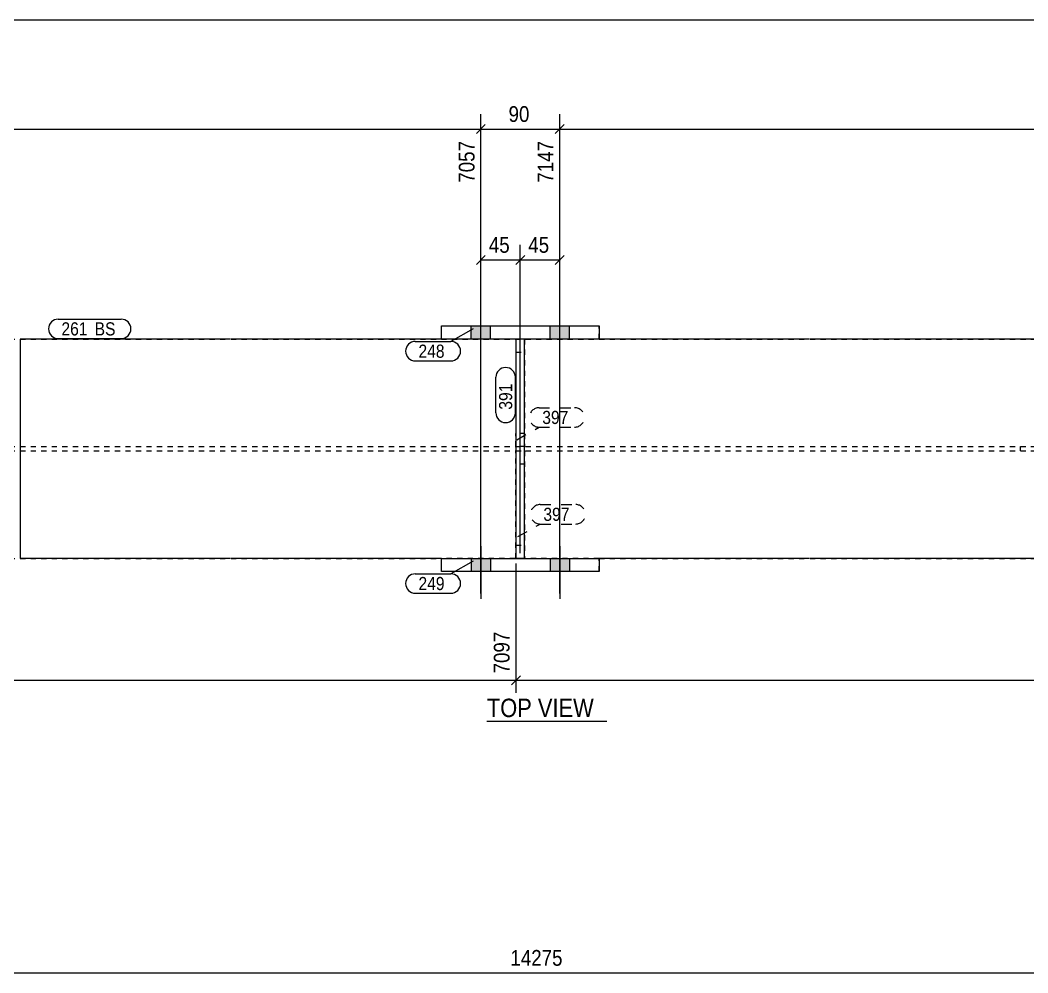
# Model space of a CAD drawing. Header units: millimetres. Extents: x 2 to 825, y 1 to 579.
# Drawn here: x 221 to 412.7, y 397.9 to 579 of the extents above; entities that cross this region are included whole.
import ezdxf

# ---------------------------------------------------------------- set-up
doc = ezdxf.new("R2010")
doc.units = ezdxf.units.MM
for name, pattern in [('XKITLINE00', [0]), ('XKITLINE01', [4, 1, -1, 1, -1]), ('XKITLINE02', [4, 2, -2])]:
    doc.linetypes.add(name, pattern=pattern)
for name, color, linetype, lineweight in [('Bolt', 3, 'Continuous', 0), ('Dimensions', 7, 'Continuous', 0), ('DrawingSheet', 5, 'Continuous', 0), ('OtherObjectType', 7, 'Continuous', 0), ('Part', 2, 'Continuous', 0), ('PartMark', 7, 'Continuous', 0)]:
    doc.layers.add(name, color=color, linetype=linetype, lineweight=lineweight)
doc.styles.add('ARIAL', font='ARIAL.TTF')

# ---------------------------------------------------------------- blocks, each defined once
blk = doc.blocks.new('*A23')
at = {"layer": 'Bolt'}
for points in [[(310.47, 476.72), (310.47, 474.22), (306.8, 474.22), (306.8, 476.72)], [(310.47, 476.72), (310.47, 474.22), (306.8, 474.22), (306.8, 476.72)], [(310.47, 476.72), (310.47, 474.22), (306.8, 474.22), (306.8, 476.72)], [(310.47, 476.72), (310.47, 474.22), (306.8, 474.22), (306.8, 476.72)], [(325.47, 476.72), (325.47, 474.22), (321.8, 474.22), (321.8, 476.72)], [(325.47, 476.72), (325.47, 474.22), (321.8, 474.22), (321.8, 476.72)], [(325.47, 476.72), (325.47, 474.22), (321.8, 474.22), (321.8, 476.72)], [(325.47, 476.72), (325.47, 474.22), (321.8, 474.22), (321.8, 476.72)]]:
    blk.add_hatch(color=3, dxfattribs=at).paths.add_polyline_path(points, flags=17)
at = {"layer": 'Bolt', "color": 3, "linetype": 'XKITLINE00', "lineweight": 0}
for p, q in [((308.64, 479.05), (308.64, 469.05)), ((308.64, 479.05), (308.64, 469.05)), ((308.64, 479.05), (308.64, 469.05)), ((308.64, 479.05), (308.64, 469.05)), ((323.64, 479.05), (323.64, 469.05)), ((323.64, 479.05), (323.64, 469.05)), ((323.64, 479.05), (323.64, 469.05)), ((323.64, 479.05), (323.64, 469.05)), ((306.8, 476.72), (306.8, 474.22)), ((306.8, 476.72), (306.8, 474.22)), ((306.8, 476.72), (306.8, 474.22)), ((306.8, 476.72), (306.8, 474.22)), ((310.47, 476.72), (310.47, 474.22)), ((310.47, 476.72), (310.47, 474.22)), ((310.47, 476.72), (310.47, 474.22)), ((310.47, 476.72), (310.47, 474.22)), ((321.8, 476.72), (321.8, 474.22)), ((321.8, 476.72), (321.8, 474.22)), ((321.8, 476.72), (321.8, 474.22)), ((321.8, 476.72), (321.8, 474.22)), ((325.47, 476.72), (325.47, 474.22)), ((325.47, 476.72), (325.47, 474.22)), ((325.47, 476.72), (325.47, 474.22)), ((325.47, 476.72), (325.47, 474.22))]:
    blk.add_line(p, q, dxfattribs=at)
blk = doc.blocks.new('*A24')
at = {"layer": 'Bolt'}
for points in [[(310.47, 520.88), (310.47, 518.38), (306.8, 518.38), (306.8, 520.88)], [(310.47, 520.88), (310.47, 518.38), (306.8, 518.38), (306.8, 520.88)], [(310.47, 520.88), (310.47, 518.38), (306.8, 518.38), (306.8, 520.88)], [(310.47, 520.88), (310.47, 518.38), (306.8, 518.38), (306.8, 520.88)], [(325.47, 520.88), (325.47, 518.38), (321.8, 518.38), (321.8, 520.88)], [(325.47, 520.88), (325.47, 518.38), (321.8, 518.38), (321.8, 520.88)], [(325.47, 520.88), (325.47, 518.38), (321.8, 518.38), (321.8, 520.88)], [(325.47, 520.88), (325.47, 518.38), (321.8, 518.38), (321.8, 520.88)]]:
    blk.add_hatch(color=3, dxfattribs=at).paths.add_polyline_path(points, flags=17)
at = {"layer": 'Bolt', "color": 3, "linetype": 'XKITLINE00', "lineweight": 0}
for p, q in [((308.64, 516.05), (308.64, 526.05)), ((308.64, 516.05), (308.64, 526.05)), ((308.64, 516.05), (308.64, 526.05)), ((308.64, 516.05), (308.64, 526.05)), ((323.64, 516.05), (323.64, 526.05)), ((323.64, 516.05), (323.64, 526.05)), ((323.64, 516.05), (323.64, 526.05)), ((323.64, 516.05), (323.64, 526.05)), ((306.8, 518.38), (306.8, 520.88)), ((306.8, 518.38), (306.8, 520.88)), ((306.8, 518.38), (306.8, 520.88)), ((306.8, 518.38), (306.8, 520.88)), ((310.47, 518.38), (310.47, 520.88)), ((310.47, 518.38), (310.47, 520.88)), ((310.47, 518.38), (310.47, 520.88)), ((310.47, 518.38), (310.47, 520.88)), ((321.8, 518.38), (321.8, 520.88)), ((321.8, 518.38), (321.8, 520.88)), ((321.8, 518.38), (321.8, 520.88)), ((321.8, 518.38), (321.8, 520.88)), ((325.47, 518.38), (325.47, 520.88)), ((325.47, 518.38), (325.47, 520.88)), ((325.47, 518.38), (325.47, 520.88)), ((325.47, 518.38), (325.47, 520.88))]:
    blk.add_line(p, q, dxfattribs=at)
blk = doc.blocks.new('*A26')
at = {"layer": 'Part', "color": 7, "linetype": 'XKITLINE01', "lineweight": 0}
for p, q in [((181.04, 497.97), (261.04, 497.97)), ((181.04, 497.13), (261.04, 497.13)), ((261.14, 497.97), (371.14, 497.97)), ((261.14, 497.13), (371.14, 497.13)), ((371.24, 497.97), (411.24, 497.97)), ((371.24, 497.13), (411.24, 497.13)), ((411.24, 497.13), (411.24, 497.97))]:
    blk.add_line(p, q, dxfattribs=at)
blk = doc.blocks.new('*A27')
at = {"layer": 'Part', "color": 7, "linetype": 'XKITLINE01', "lineweight": 0}
for p, q in [((315.3, 476.72), (315.3, 497.13)), ((315.3, 497.13), (316.97, 497.13)), ((316.97, 497.13), (316.97, 476.72)), ((316.97, 494.63), (315.3, 494.63)), ((316.97, 476.72), (315.3, 476.72))]:
    blk.add_line(p, q, dxfattribs=at)
blk = doc.blocks.new('*A28')
at = {"layer": 'Part', "color": 7, "linetype": 'XKITLINE01', "lineweight": 0}
for p, q in [((411.24, 497.13), (411.24, 497.97)), ((411.24, 497.97), (451.24, 497.97)), ((411.24, 497.13), (451.24, 497.13)), ((451.34, 497.97), (531.34, 497.97)), ((451.34, 497.13), (531.34, 497.13)), ((531.44, 497.97), (594.32, 497.97)), ((531.44, 497.13), (594.32, 497.13)), ((594.32, 497.13), (594.32, 497.97))]:
    blk.add_line(p, q, dxfattribs=at)
blk = doc.blocks.new('*A29')
at = {"layer": 'Part', "color": 7, "linetype": 'XKITLINE01', "lineweight": 0}
for p, q in [((315.3, 518.38), (315.3, 497.97)), ((316.97, 518.38), (315.3, 518.38)), ((316.97, 518.38), (316.97, 497.97)), ((315.3, 497.97), (315.3, 500.47)), ((316.97, 500.47), (315.3, 500.47)), ((316.97, 500.47), (316.97, 497.97)), ((316.97, 497.97), (315.3, 497.97))]:
    blk.add_line(p, q, dxfattribs=at)
blk = doc.blocks.new('*A30')
at = {"layer": 'Part', "color": 2, "linetype": 'XKITLINE00', "lineweight": 0}
for p, q in [((301.14, 474.22), (301.14, 476.72)), ((301.14, 476.72), (331.14, 476.72)), ((331.14, 476.72), (331.14, 474.22)), ((331.14, 474.22), (301.14, 474.22))]:
    blk.add_line(p, q, dxfattribs=at)
at = {"layer": 'Part', "color": 7, "linetype": 'XKITLINE01', "lineweight": 0}
for p, q in [((301.14, 474.22), (301.14, 476.72)), ((331.14, 474.22), (331.14, 476.72))]:
    blk.add_line(p, q, dxfattribs=at)
blk = doc.blocks.new('*A31')
at = {"layer": 'Part', "color": 2, "linetype": 'XKITLINE00', "lineweight": 0}
for p, q in [((301.14, 518.38), (301.14, 520.88)), ((301.14, 520.88), (331.14, 520.88)), ((331.14, 520.88), (331.14, 518.38)), ((331.14, 518.38), (301.14, 518.38))]:
    blk.add_line(p, q, dxfattribs=at)
at = {"layer": 'Part', "color": 7, "linetype": 'XKITLINE01', "lineweight": 0}
for p, q in [((301.14, 518.38), (301.14, 520.88)), ((331.14, 518.38), (331.14, 520.88))]:
    blk.add_line(p, q, dxfattribs=at)
blk = doc.blocks.new('*A34')
at = {"layer": 'Part', "color": 7, "linetype": 'XKITLINE01', "lineweight": 0}
for p, q in [((37.95, 518.38), (37.95, 476.72)), ((37.95, 518.38), (100.84, 518.38)), ((100.94, 518.38), (180.94, 518.38)), ((181.04, 518.38), (221.04, 518.38)), ((221.04, 518.38), (221.04, 476.72)), ((37.95, 476.72), (100.84, 476.72)), ((100.94, 476.72), (180.94, 476.72)), ((181.04, 476.72), (221.04, 476.72))]:
    blk.add_line(p, q, dxfattribs=at)
blk = doc.blocks.new('*A37')
at = {"layer": 'Part', "color": 2, "linetype": 'XKITLINE00', "lineweight": 0}
for p, q in [((221.04, 518.38), (221.04, 476.72)), ((261.04, 518.38), (221.04, 518.38)), ((301.14, 518.38), (261.14, 518.38)), ((371.14, 518.38), (331.14, 518.38)), ((451.24, 518.38), (371.24, 518.38)), ((261.04, 476.72), (221.04, 476.72)), ((301.14, 476.72), (261.14, 476.72)), ((371.14, 476.72), (331.14, 476.72)), ((451.24, 476.72), (371.24, 476.72))]:
    blk.add_line(p, q, dxfattribs=at)
at = {"layer": 'Part', "color": 7, "linetype": 'XKITLINE01', "lineweight": 0}
for p, q in [((331.14, 518.38), (301.14, 518.38)), ((331.14, 476.72), (301.14, 476.72))]:
    blk.add_line(p, q, dxfattribs=at)
blk = doc.blocks.new('*A38')
at = {"layer": 'Part', "color": 7, "linetype": 'XKITLINE01', "lineweight": 0}
for p, q in [((221.04, 518.38), (221.04, 476.72)), ((221.04, 518.38), (261.04, 518.38)), ((261.14, 518.38), (371.14, 518.38)), ((371.24, 518.38), (451.24, 518.38)), ((221.04, 476.72), (261.04, 476.72)), ((261.14, 476.72), (371.14, 476.72)), ((371.24, 476.72), (451.24, 476.72))]:
    blk.add_line(p, q, dxfattribs=at)
blk = doc.blocks.new('*A39')
at = {"layer": 'Part', "color": 2, "linetype": 'XKITLINE00', "lineweight": 0}
for p, q in [((316.97, 518.38), (315.3, 518.38)), ((315.3, 518.38), (315.3, 476.72)), ((316.97, 476.72), (316.97, 518.38)), ((316.97, 476.72), (315.3, 476.72))]:
    blk.add_line(p, q, dxfattribs=at)
at = {"layer": 'Part', "color": 7, "linetype": 'XKITLINE01', "lineweight": 0}
for p, q in [((315.3, 515.88), (316.97, 515.88)), ((315.3, 479.22), (316.97, 479.22))]:
    blk.add_line(p, q, dxfattribs=at)
blk = doc.blocks.new('*A50')
at = {"layer": 'DrawingSheet', "color": 5, "linetype": 'XKITLINE00', "lineweight": 0}
blk.add_line((825, 579), (5, 579), dxfattribs=at)
blk = doc.blocks.new('*A58')
at = {"layer": 'Dimensions', "color": 7, "linetype": 'XKITLINE00', "lineweight": 0}
blk.add_line((41.63, 397.94), (598.01, 397.94), dxfattribs=at)
at = {"layer": 'Dimensions', "color": 3, "style": 'ARIAL', "width": 0.85}
blk.add_text('14275', height=3, dxfattribs=at).set_placement((314.26, 399.29))
blk = doc.blocks.new('*A108')
at = {"layer": 'Dimensions', "color": 7, "linetype": 'XKITLINE00', "lineweight": 0}
for p, q in [((308.64, 470.05), (308.64, 536.29)), ((316.14, 477.72), (316.14, 536.29)), ((309.49, 534.29), (307.79, 532.59)), ((308.64, 533.44), (316.14, 533.44)), ((316.99, 534.29), (315.29, 532.59))]:
    blk.add_line(p, q, dxfattribs=at)
at = {"layer": 'Dimensions', "color": 3}
for p in [(308.64, 533.44), (316.14, 533.44)]:
    blk.add_point(p, dxfattribs=at)
at = {"layer": 'Dimensions', "color": 3, "style": 'ARIAL', "width": 0.85}
blk.add_text('45', height=3, dxfattribs=at).set_placement((310.16, 534.79))
blk = doc.blocks.new('*A109')
at = {"layer": 'Dimensions', "color": 7, "linetype": 'XKITLINE00', "lineweight": 0}
for p, q in [((316.14, 477.72), (316.14, 536.29)), ((323.64, 470.05), (323.64, 536.29)), ((316.99, 534.29), (315.29, 532.59)), ((316.14, 533.44), (323.64, 533.44)), ((324.49, 534.29), (322.79, 532.59))]:
    blk.add_line(p, q, dxfattribs=at)
at = {"layer": 'Dimensions', "color": 3}
for p in [(316.14, 533.44), (323.64, 533.44)]:
    blk.add_point(p, dxfattribs=at)
at = {"layer": 'Dimensions', "color": 3, "style": 'ARIAL', "width": 0.85}
blk.add_text('45', height=3, dxfattribs=at).set_placement((317.66, 534.79))
blk = doc.blocks.new('*A110')
at = {"layer": 'Dimensions', "color": 7, "linetype": 'XKITLINE00', "lineweight": 0}
for p, q in [((315.3, 475.72), (315.3, 451.15)), ((316.15, 454.4), (314.46, 452.7)), ((37.95, 453.55), (315.3, 453.55))]:
    blk.add_line(p, q, dxfattribs=at)
at = {"layer": 'Dimensions', "color": 3}
blk.add_point((315.3, 453.55), dxfattribs=at)
at = {"layer": 'Dimensions', "color": 3, "style": 'ARIAL', "width": 0.85}
blk.add_text('7097', height=3, rotation=90.0002, dxfattribs=at).set_placement((314.1, 454.85))
blk = doc.blocks.new('*A111')
at = {"layer": 'Dimensions', "color": 7, "linetype": 'XKITLINE00', "lineweight": 0}
for p, q in [((315.3, 475.72), (315.3, 451.15)), ((316.15, 454.4), (314.46, 452.7)), ((315.3, 453.55), (594.32, 453.55))]:
    blk.add_line(p, q, dxfattribs=at)
at = {"layer": 'Dimensions', "color": 3}
blk.add_point((315.3, 453.55), dxfattribs=at)
blk = doc.blocks.new('*A112')
at = {"layer": 'Dimensions', "color": 7, "linetype": 'XKITLINE00', "lineweight": 0}
for p, q in [((308.64, 527.05), (308.64, 561.16)), ((37.95, 558.31), (308.64, 558.31)), ((309.49, 559.16), (307.79, 557.46))]:
    blk.add_line(p, q, dxfattribs=at)
at = {"layer": 'Dimensions', "color": 3}
blk.add_point((308.64, 558.31), dxfattribs=at)
at = {"layer": 'Dimensions', "color": 3, "style": 'ARIAL', "width": 0.85}
blk.add_text('7057', height=3, rotation=90.0002, dxfattribs=at).set_placement((307.44, 548.11))
blk = doc.blocks.new('*A113')
at = {"layer": 'Dimensions', "color": 7, "linetype": 'XKITLINE00', "lineweight": 0}
for p, q in [((308.64, 527.05), (308.64, 561.16)), ((323.64, 527.05), (323.64, 561.16)), ((309.49, 559.16), (307.79, 557.46)), ((308.64, 558.31), (323.64, 558.31)), ((324.49, 559.16), (322.79, 557.46))]:
    blk.add_line(p, q, dxfattribs=at)
at = {"layer": 'Dimensions', "color": 3}
for p in [(308.64, 558.31), (323.64, 558.31)]:
    blk.add_point(p, dxfattribs=at)
at = {"layer": 'Dimensions', "color": 3, "style": 'ARIAL', "width": 0.85}
blk.add_text('90', height=3, dxfattribs=at).set_placement((313.91, 559.66))
blk.add_text('7147', height=3, rotation=90.0002, dxfattribs=at).set_placement((322.44, 548.11))
blk = doc.blocks.new('*A114')
at = {"layer": 'Dimensions', "color": 7, "linetype": 'XKITLINE00', "lineweight": 0}
for p, q in [((323.64, 527.05), (323.64, 561.16)), ((324.49, 559.16), (322.79, 557.46)), ((323.64, 558.31), (594.32, 558.31))]:
    blk.add_line(p, q, dxfattribs=at)
at = {"layer": 'Dimensions', "color": 3}
blk.add_point((323.64, 558.31), dxfattribs=at)
blk = doc.blocks.new('*A116')
at = {"layer": 'PartMark', "color": 7, "linetype": 'XKITLINE00', "lineweight": 0}
for p, q in [((311.5, 504.37), (311.5, 511.13)), ((315.2, 504.37), (315.2, 511.13))]:
    blk.add_line(p, q, dxfattribs=at)
for centre, start, end in [((313.35, 511.13), 0, 180), ((313.35, 504.37), 180, 0)]:
    blk.add_arc(centre, 1.85, start, end, dxfattribs=at)
at = {"layer": 'PartMark', "color": 3, "style": 'ARIAL', "width": 0.85}
blk.add_text('391', height=2.5, rotation=90.0002, dxfattribs=at).set_placement((314.6, 504.97))
blk = doc.blocks.new('*A118')
at = {"layer": 'PartMark', "color": 7, "linetype": 'XKITLINE00', "lineweight": 0}
for p, q in [((307.19, 520.33), (302.94, 517.94)), ((296.18, 517.94), (302.94, 517.94)), ((296.18, 514.24), (302.94, 514.24))]:
    blk.add_line(p, q, dxfattribs=at)
for centre, start, end in [((296.18, 516.09), 90, 270), ((302.94, 516.09), 270, 90)]:
    blk.add_arc(centre, 1.85, start, end, dxfattribs=at)
at = {"layer": 'PartMark', "color": 3, "style": 'ARIAL', "width": 0.85}
blk.add_text('248', height=2.5, dxfattribs=at).set_placement((296.78, 514.84))
blk = doc.blocks.new('*A119')
at = {"layer": 'PartMark', "color": 7, "linetype": 'XKITLINE00', "lineweight": 0}
for p, q in [((307.19, 476.17), (302.94, 473.78)), ((296.18, 473.78), (302.94, 473.78)), ((296.18, 470.08), (302.94, 470.08))]:
    blk.add_line(p, q, dxfattribs=at)
for centre, start, end in [((296.18, 471.93), 90, 270), ((302.94, 471.93), 270, 90)]:
    blk.add_arc(centre, 1.85, start, end, dxfattribs=at)
at = {"layer": 'PartMark', "color": 3, "style": 'ARIAL', "width": 0.85}
blk.add_text('249', height=2.5, dxfattribs=at).set_placement((296.78, 470.68))
blk = doc.blocks.new('*A120')
at = {"layer": 'PartMark', "color": 7, "linetype": 'XKITLINE02', "lineweight": 0}
for p, q in [((319.72, 505.35), (326.48, 505.35)), ((315.48, 499.26), (319.72, 501.65)), ((319.72, 501.65), (326.48, 501.65))]:
    blk.add_line(p, q, dxfattribs=at)
for centre, start, end in [((319.72, 503.5), 90, 270), ((326.48, 503.5), 270, 90)]:
    blk.add_arc(centre, 1.85, start, end, dxfattribs=at)
at = {"layer": 'PartMark', "color": 3, "style": 'ARIAL', "width": 0.85}
blk.add_text('397', height=2.5, dxfattribs=at).set_placement((320.32, 502.25))
blk = doc.blocks.new('*A122')
at = {"layer": 'PartMark', "color": 7, "linetype": 'XKITLINE02', "lineweight": 0}
for p, q in [((319.93, 486.94), (326.69, 486.94)), ((315.69, 480.85), (319.93, 483.24)), ((319.93, 483.24), (326.69, 483.24))]:
    blk.add_line(p, q, dxfattribs=at)
for centre, start, end in [((319.93, 485.09), 90, 270), ((326.69, 485.09), 270, 90)]:
    blk.add_arc(centre, 1.85, start, end, dxfattribs=at)
at = {"layer": 'PartMark', "color": 3, "style": 'ARIAL', "width": 0.85}
blk.add_text('397', height=2.5, dxfattribs=at).set_placement((320.53, 483.84))
blk = doc.blocks.new('*A125')
at = {"layer": 'PartMark', "color": 7, "linetype": 'XKITLINE00', "lineweight": 0}
for p, q in [((228.29, 522.18), (240.25, 522.18)), ((228.29, 518.48), (240.25, 518.48))]:
    blk.add_line(p, q, dxfattribs=at)
for centre, start, end in [((228.29, 520.33), 90, 270), ((240.25, 520.33), 270, 90)]:
    blk.add_arc(centre, 1.85, start, end, dxfattribs=at)
at = {"layer": 'PartMark', "color": 3, "style": 'ARIAL', "width": 0.85}
for s, p in [('261', (228.89, 519.08)), ('BS', (235.2, 519.08))]:
    blk.add_text(s, height=2.5, dxfattribs=at).set_placement(p)
blk = doc.blocks.new('*A127')
at = {"layer": 'OtherObjectType', "color": 7, "linetype": 'XKITLINE00', "lineweight": 0}
blk.add_line((309.79, 445.8), (332.61, 445.8), dxfattribs=at)
at = {"layer": 'OtherObjectType', "color": 7, "style": 'ARIAL', "width": 0.85}
blk.add_text('TOP VIEW', height=3.5, dxfattribs=at).set_placement((309.79, 446.55))

msp = doc.modelspace()

# ---------------------------------------------------------------- block references
at = {"lineweight": 0}
for name in ['*A50', '*A112', '*A113', '*A114', '*A108', '*A109', '*A24', '*A125', '*A118', '*A31', '*A34', '*A37', '*A38', '*A29', '*A39', '*A116', '*A120', '*A27', '*A28', '*A122', '*A23', '*A110', '*A119', '*A30', '*A111', '*A127', '*A58']:
    msp.add_blockref(name, (0, 0), dxfattribs=at)
at = {"layer": 'Part', "lineweight": 0}
msp.add_blockref('*A26', (0, 0), dxfattribs=at)

doc.saveas('drawing.dxf')
